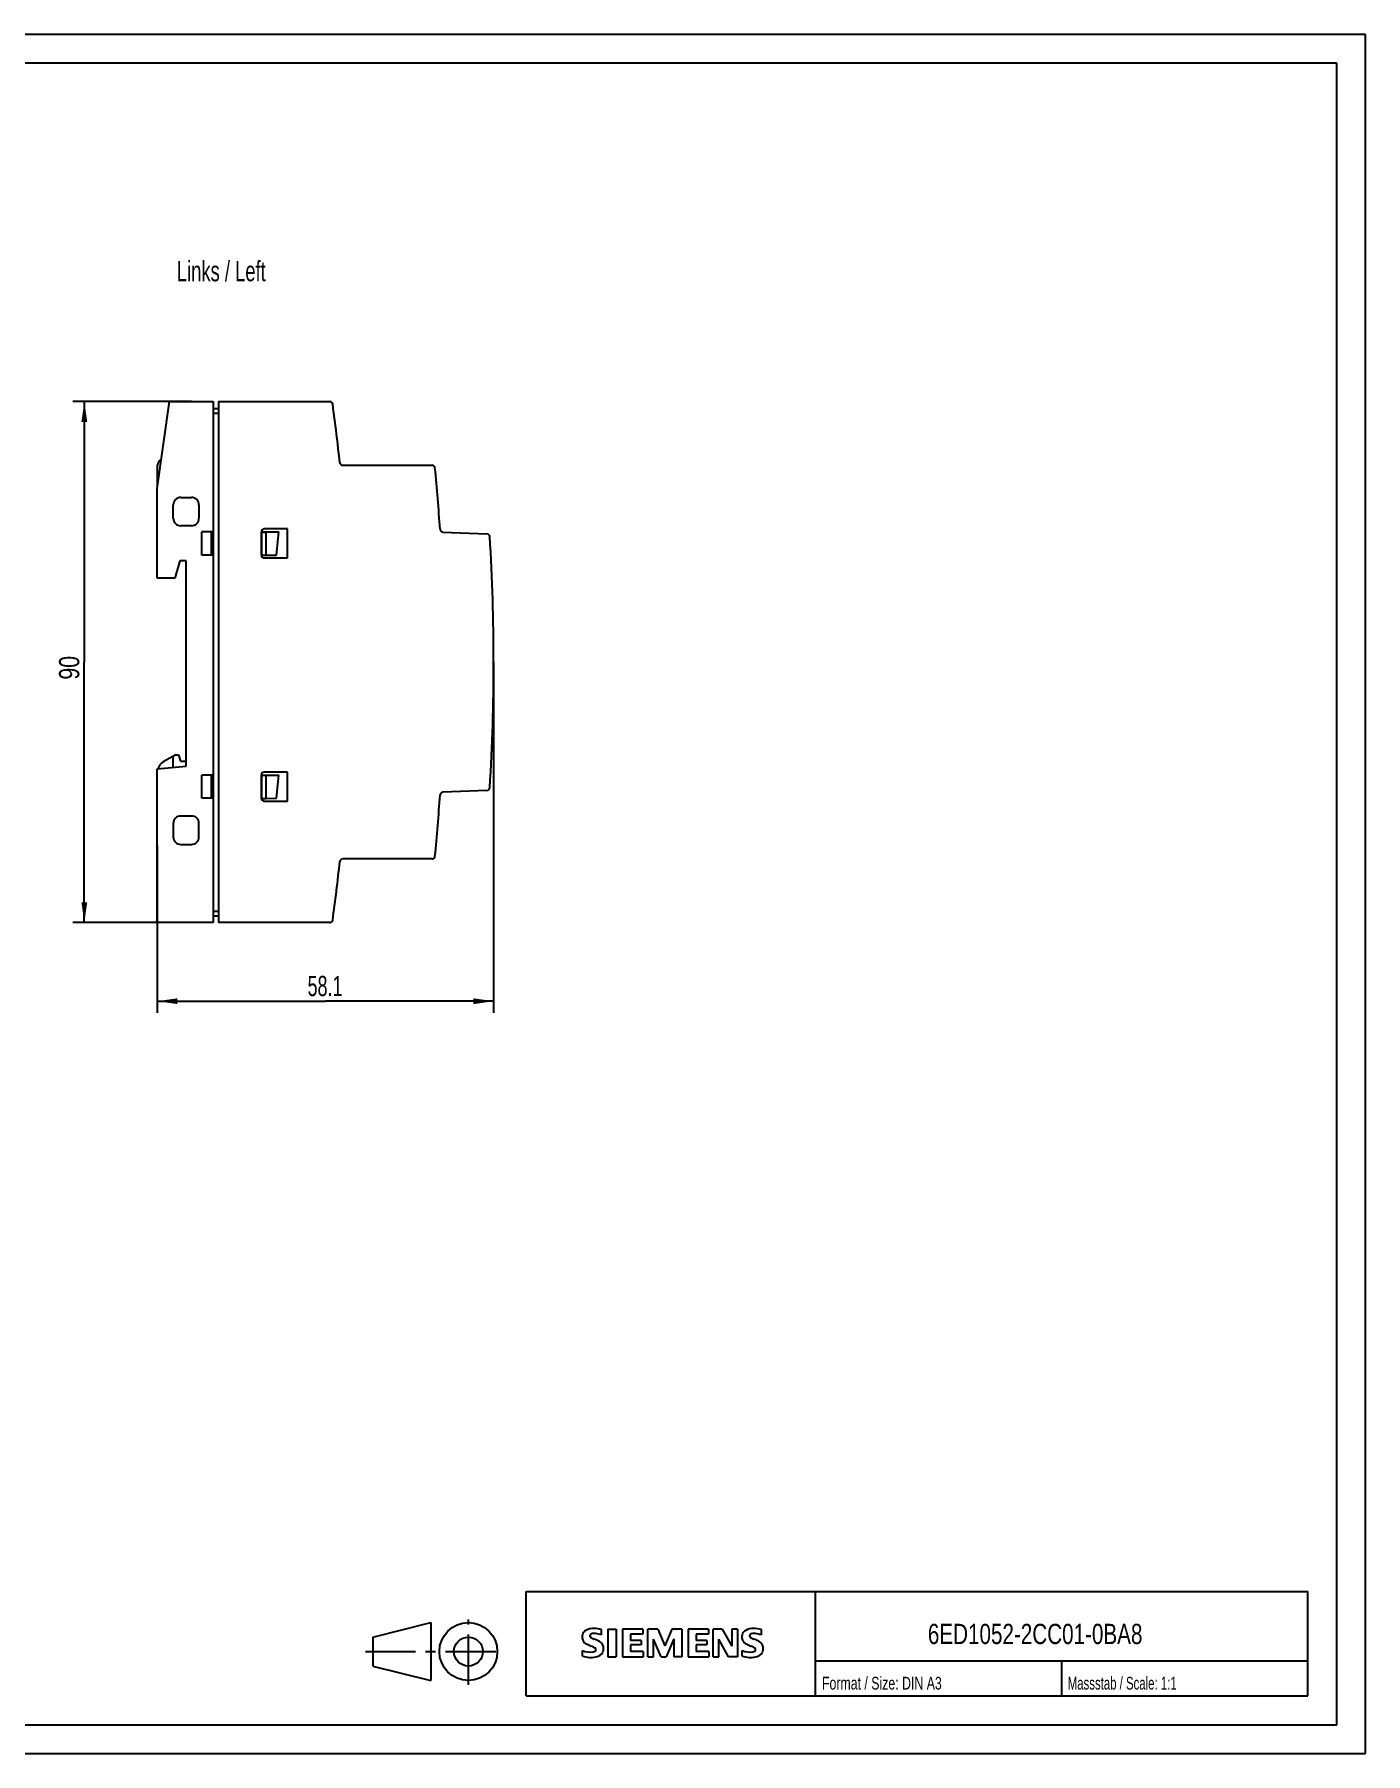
# Model space of a CAD drawing. Extents: x 0 to 420, y 0 to 297.
# Drawn here: x 190 to 420, y 0 to 297 of the extents above; entities that cross this region are included whole.
import ezdxf

# ---------------------------------------------------------------- set-up
doc = ezdxf.new("R2010")
doc.units = 0
doc.header["$LTSCALE"] = 23.1
doc.linetypes.add('CENTER', pattern=[0.6, 0.375, -0.075, 0.075, -0.075])
for name, color, linetype in [('11000_LEFT', 7, 'CONTINUOUS'), ('11100_DIM_LEFT', 7, 'CONTINUOUS'), ('11300_LEFT_GERMAN_ENGLISH', 7, 'CONTINUOUS'), ('90000_FRAME', 7, 'CONTINUOUS'), ('91000_TIP', 7, 'CONTINUOUS')]:
    doc.layers.add(name, color=color, linetype=linetype)
doc.styles.get("Standard").update_dxf_attribs({"font": 'txt', "width": 0.8})
doc.dimstyles.new('DIMSTYLE_1', dxfattribs={"dimtxt": 3.5, "dimasz": 3.5, "dimexe": 0.18, "dimexo": 0.0625, "dimgap": 0.09, "dimtad": 1, "dimtxsty": 'STANDARD', "dimcen": 0.09, "dimazin": 3, "dimtp": 0.05, "dimtm": 0.05, "dimtfac": 1, "dimtofl": 0, "dimtmove": 0, "dimatfit": 3, "dimtolj": 1})
doc.dimstyles.new('DIMSTYLE_2', dxfattribs={"dimtxt": 3.5, "dimasz": 3.5, "dimexe": 0.18, "dimexo": 0.0625, "dimgap": 0.09, "dimtad": 1, "dimdec": 1, "dimtxsty": 'STANDARD', "dimcen": 0.09, "dimazin": 3, "dimtp": 0.1, "dimtm": 0.1, "dimtfac": 1, "dimtdec": 1, "dimtofl": 0, "dimtmove": 0, "dimatfit": 3, "dimtolj": 1})

# ---------------------------------------------------------------- blocks, each defined once
blk = doc.blocks.new('*D1')
at = {"layer": '11100_DIM_LEFT', "linetype": 'CONTINUOUS'}
for p, q in [((217.157167, 233.555533), (196.67196, 233.555533)), ((198.67196, 233.555533), (198.67196, 188.555533)), ((198.67196, 143.555533), (198.67196, 188.555533)), ((216.102111, 143.555533), (196.67196, 143.555533))]:
    blk.add_line(p, q, dxfattribs=at)
for points in [[(199.17196, 230.055533), (198.67196, 233.555533), (198.17196, 230.055533)], [(198.17196, 147.055533), (198.67196, 143.555533), (199.17196, 147.055533)]]:
    blk.add_solid(points, dxfattribs=at)
at = {"layer": '11100_DIM_LEFT', "linetype": 'CONTINUOUS', "width": 0.785714}
blk.add_text('90', height=3.5, rotation=90, dxfattribs=at).set_placement((197.79696, 185.535665))
blk = doc.blocks.new('*D2')
at = {"layer": '11100_DIM_LEFT', "linetype": 'CONTINUOUS'}
for p, q in [((269.38, 188.56), (269.38, 127.98)), ((211.25, 156.84), (211.25, 127.98)), ((211.25, 129.98), (240.31, 129.98)), ((269.38, 129.98), (240.31, 129.98))]:
    blk.add_line(p, q, dxfattribs=at)
for points in [[(214.75, 130.48), (211.25, 129.98), (214.75, 129.48)], [(265.88, 129.48), (269.38, 129.98), (265.88, 130.48)]]:
    blk.add_solid(points, dxfattribs=at)
at = {"layer": '11100_DIM_LEFT', "linetype": 'CONTINUOUS', "width": 0.660714}
blk.add_text('58.1', height=3.5, dxfattribs=at).set_placement((237.24, 130.86))

msp = doc.modelspace()

# ---------------------------------------------------------------- linework, layer by layer
at = {"layer": '11000_LEFT', "color": 7, "linetype": 'CONTINUOUS'}
for p, q in [((211.253, 218.556), (213.361, 233.556)), ((213.361, 233.556), (220.953, 233.556)), ((220.953, 233.556), (220.953, 143.556)), ((220.953, 232.356), (221.853, 232.356)), ((221.853, 233.556), (221.853, 143.556)), ((221.853, 233.556), (241.075, 233.556)), ((220.953, 231.556), (221.853, 231.556)), ((211.303, 218.911), (211.303, 222.556)), ((243.303, 222.556), (258.748, 222.556)), ((211.253, 203.056), (211.253, 218.556)), ((215.328, 217.006), (217.178, 217.006)), ((214.028, 213.406), (214.028, 215.706)), ((218.478, 215.706), (218.478, 213.406)), ((217.178, 212.106), (215.328, 212.106)), ((218.953, 207.056), (218.953, 211.056)), ((220.953, 211.056), (218.953, 211.056)), ((220.564, 211.056), (220.564, 207.056)), ((229.253, 211.056), (229.253, 207.056)), ((229.302, 207.013), (229.303, 211.009)), ((229.303, 211.053), (229.303, 211.009)), ((229.303, 211.053), (232.257, 211.052)), ((229.303, 211.009), (230.103, 211.009)), ((233.753, 211.556), (229.753, 211.556)), ((230.102, 207.013), (230.103, 211.009)), ((230.103, 211.009), (232.257, 211.052)), ((231.88, 207.048), (232.257, 211.052)), ((233.753, 206.556), (233.753, 211.556)), ((260.6, 211.036), (268.228, 210.703)), ((215.174, 206.056), (214.314, 203.056)), ((216.256, 206.056), (215.174, 206.056)), ((216.256, 170.556), (216.256, 206.056)), ((220.953, 207.056), (218.953, 207.056)), ((229.302, 207.013), (230.102, 207.013)), ((229.753, 206.556), (233.753, 206.556)), ((230.102, 207.013), (231.88, 207.048)), ((214.314, 203.056), (211.253, 203.056)), ((214.461, 172.556), (212.303, 171.31)), ((214.006, 170.359), (214.006, 172.293)), ((214.461, 172.556), (214.961, 172.556)), ((214.961, 172.556), (215.256, 171.456)), ((211.253, 170.118), (216.256, 170.556)), ((211.253, 143.556), (211.253, 170.118)), ((215.256, 171.456), (216.256, 171.456)), ((233.753, 169.556), (229.753, 169.556)), ((233.753, 164.556), (233.753, 169.556)), ((218.953, 165.056), (218.953, 169.056)), ((220.953, 169.056), (218.953, 169.056)), ((220.564, 169.056), (220.564, 165.056)), ((229.253, 169.056), (229.253, 165.056)), ((229.302, 165.013), (229.303, 169.009)), ((229.303, 169.053), (229.303, 169.009)), ((229.303, 169.053), (232.257, 169.052)), ((229.303, 169.009), (230.103, 169.009)), ((230.102, 165.013), (230.103, 169.009)), ((230.103, 169.009), (232.257, 169.052)), ((231.88, 165.048), (232.257, 169.052)), ((268.228, 166.408), (260.6, 166.075)), ((220.953, 165.056), (218.953, 165.056)), ((229.302, 165.013), (230.102, 165.013)), ((229.753, 164.556), (233.753, 164.556)), ((230.102, 165.013), (231.88, 165.048)), ((214.028, 160.671), (214.028, 158.371)), ((217.178, 161.971), (215.328, 161.971)), ((218.478, 158.371), (218.478, 160.671)), ((215.328, 157.071), (217.178, 157.071)), ((258.748, 154.556), (243.303, 154.556)), ((220.953, 145.556), (221.853, 145.556)), ((220.953, 143.556), (211.253, 143.556)), ((220.953, 144.756), (221.853, 144.756)), ((241.075, 143.556), (221.853, 143.556))]:
    msp.add_line(p, q, dxfattribs=at)
for centre, radius, start, end in [((241.075, 233.056), 0.5, 7.85767, 90), ((-81.369, 188.556), 326, 6.06555, 7.85767), ((212.303, 222.556), 1, 110.88846, 180), ((243.303, 223.056), 0.5, 186.06555, 270), ((258.748, 222.056), 0.5, 5.62545, 90), ((-81.356, 188.556), 342.25, 3.84433, 5.62545), ((215.328, 215.706), 1.3, 90, 180), ((217.178, 215.706), 1.3, 0, 90), ((215.328, 213.406), 1.3, 180, 270), ((217.178, 213.406), 1.3, 270, 360), ((229.753, 211.056), 0.5, 90, 180), ((260.622, 211.536), 0.5, 183.84433, 267.5), ((268.206, 210.203), 0.5, 3.54354, 87.5), ((-81.374, 188.556), 350.75, 356.45646, 3.54354), ((229.753, 207.056), 0.5, 180, 270), ((213.303, 169.578), 2, 120, 163.98843), ((229.753, 169.056), 0.5, 90, 180), ((268.206, 166.908), 0.5, 272.5, 356.45646), ((229.753, 165.056), 0.5, 180, 270), ((-81.356, 188.556), 342.25, 354.37456, 356.15567), ((260.622, 165.576), 0.5, 92.5, 176.15567), ((215.328, 160.671), 1.3, 90, 180), ((217.178, 160.671), 1.3, 0, 90), ((215.328, 158.371), 1.3, 180, 270), ((217.178, 158.371), 1.3, 270, 360), ((243.303, 154.056), 0.5, 90, 173.93445), ((258.748, 155.056), 0.5, 270, 354.37456), ((-81.369, 188.556), 326, 352.14233, 353.93445), ((241.075, 144.056), 0.5, 270, 352.14233)]:
    msp.add_arc(centre, radius, start, end, dxfattribs=at)
at = {"layer": '90000_FRAME', "color": 7, "linetype": 'CONTINUOUS'}
for p, q in [((420, 297), (0, 297)), ((420, 0), (420, 297)), ((415, 292), (5, 292)), ((415, 5), (415, 292)), ((275, 28), (410, 28)), ((275, 10), (275, 28)), ((325, 10), (325, 28)), ((410, 10), (410, 28)), ((284.895, 20.916), (285.169, 21.19)), ((288.03, 20.499), (288.03, 21.449)), ((289.124, 21.497), (290.55, 21.497)), ((289.124, 21.497), (289.124, 16.744)), ((290.55, 21.497), (290.55, 16.744)), ((295.16, 21.497), (291.643, 21.497)), ((291.643, 21.497), (291.643, 16.744)), ((295.16, 21.497), (295.16, 20.618)), ((297.727, 21.497), (296.016, 21.497)), ((296.016, 16.744), (296.016, 21.497)), ((297.727, 21.497), (298.963, 18.597)), ((300.151, 21.497), (298.963, 18.597)), ((301.862, 21.497), (300.151, 21.497)), ((301.862, 21.497), (301.862, 16.744)), ((306.473, 21.497), (302.956, 21.497)), ((302.956, 21.497), (302.956, 16.744)), ((306.473, 21.497), (306.473, 20.618)), ((308.85, 21.497), (307.305, 21.497)), ((307.305, 16.744), (307.305, 21.497)), ((308.85, 21.497), (310.537, 18.55)), ((311.488, 21.497), (310.537, 21.497)), ((310.537, 21.497), (310.537, 18.55)), ((311.488, 21.497), (311.488, 16.744)), ((315.623, 20.499), (315.623, 21.449)), ((295.16, 20.618), (293.021, 20.618)), ((293.021, 20.618), (293.021, 19.548)), ((294.875, 19.548), (293.021, 19.548)), ((294.875, 18.764), (293.021, 18.764)), ((293.021, 18.764), (293.021, 17.647)), ((294.875, 19.548), (294.875, 18.764)), ((298.297, 16.696), (296.966, 19.786)), ((296.966, 16.744), (296.966, 19.786)), ((300.484, 19.833), (299.153, 16.696)), ((300.484, 19.833), (300.484, 16.744)), ((306.473, 20.618), (304.334, 20.618)), ((304.334, 20.618), (304.334, 19.548)), ((306.188, 19.548), (304.334, 19.548)), ((306.188, 18.764), (304.334, 18.764)), ((304.334, 18.764), (304.334, 17.647)), ((306.188, 19.548), (306.188, 18.764)), ((309.967, 16.744), (308.255, 19.786)), ((308.255, 16.744), (308.255, 19.786)), ((284.703, 16.839), (284.703, 17.789)), ((289.124, 16.744), (290.55, 16.744)), ((291.643, 16.744), (295.208, 16.744)), ((295.208, 17.647), (293.021, 17.647)), ((295.208, 17.647), (295.208, 16.744)), ((296.016, 16.744), (296.966, 16.744)), ((298.297, 16.696), (299.153, 16.696)), ((301.862, 16.744), (300.484, 16.744)), ((302.956, 16.744), (306.52, 16.744)), ((306.52, 17.647), (304.334, 17.647)), ((306.52, 17.647), (306.52, 16.744)), ((307.305, 16.744), (308.255, 16.744)), ((311.488, 16.744), (309.967, 16.744)), ((312.296, 16.839), (312.296, 17.789)), ((325, 16), (410, 16)), ((367.5, 10), (367.5, 16)), ((275, 10), (410, 10)), ((5, 5), (415, 5)), ((0, 0), (420, 0))]:
    msp.add_line(p, q, dxfattribs=at)
for centre, radius, start, end in [((285.795, 20.25), 1.12, 142.81392, 167.1523), ((286.14, 19.943), 1.581, 121.2141, 141.52548), ((286.52, 19.254), 2.367, 86.2218, 120.42726), ((286.251, 12.558), 9.068, 78.68271, 87.31476), ((313.387, 20.25), 1.12, 142.81392, 167.1523), ((313.733, 19.943), 1.581, 121.2141, 141.52548), ((314.112, 19.254), 2.367, 86.2218, 120.42726), ((313.844, 12.558), 9.068, 78.68271, 87.31476), ((285.963, 20.142), 1.309, 164.19749, 195.80251), ((285.9, 20.102), 1.239, 194.79522, 225.71766), ((286.504, 20.808), 2.166, 227.31193, 242.70403), ((290.359, 28.342), 10.629, 242.86201, 247.1042), ((286.307, 20.368), 0.303, 154.44004, 221.82017), ((286.386, 20.289), 0.41, 102.82878, 149.22596), ((286.717, 20.754), 0.866, 222.77604, 239.03624), ((279.564, 2.549), 17.332, 65.34147, 67.39978), ((287.619, 22.35), 2.699, 240.0482, 251.37797), ((286.803, 18.546), 2.202, 84.04001, 103.34277), ((284.21, 13.424), 6.859, 59.90203, 68.20365), ((286.692, 17.976), 0.34, 305.50322, 72.46529), ((286.463, 16.129), 4.642, 70.26259, 82.95242), ((286.886, 18.062), 1.505, 25.95629, 59.48348), ((286.958, 18.14), 1.406, 335.3868, 24.39151), ((313.555, 20.142), 1.309, 164.19749, 195.80251), ((313.493, 20.102), 1.239, 194.79522, 225.71766), ((314.097, 20.808), 2.166, 227.31193, 242.70403), ((317.952, 28.342), 10.629, 242.86201, 247.1042), ((313.9, 20.368), 0.303, 154.44004, 221.82017), ((313.979, 20.289), 0.41, 102.82878, 149.22596), ((314.31, 20.754), 0.866, 222.77604, 239.03624), ((307.156, 2.549), 17.332, 65.34147, 67.39978), ((315.212, 22.35), 2.699, 240.0482, 251.37797), ((314.396, 18.546), 2.202, 84.04001, 103.34277), ((311.803, 13.424), 6.859, 59.90203, 68.20365), ((314.285, 17.976), 0.34, 305.50322, 72.46529), ((314.055, 16.129), 4.642, 70.26259, 82.95242), ((314.479, 18.062), 1.505, 25.95629, 59.48348), ((314.551, 18.14), 1.406, 335.3868, 24.39151), ((285.948, 20.801), 3.259, 247.53002, 280.75795), ((286.126, 21.378), 4.757, 252.59392, 280.98166), ((286.408, 18.701), 1.112, 277.71, 295.68849), ((286.581, 18.76), 2.101, 282.40584, 311.86444), ((286.954, 18.193), 1.433, 315.89046, 333.52293), ((313.541, 20.801), 3.259, 247.53002, 280.75795), ((313.719, 21.378), 4.757, 252.59392, 280.98166), ((314, 18.701), 1.112, 277.71, 295.68849), ((314.174, 18.76), 2.101, 282.40584, 311.86444), ((314.546, 18.193), 1.433, 315.89046, 333.52293)]:
    msp.add_arc(centre, radius, start, end, dxfattribs=at)
at = {"layer": '91000_TIP', "color": 7, "linetype": 'CONTINUOUS'}
for p, q in [((248.508, 20.129), (258.508, 22.629)), ((258.508, 22.629), (258.508, 12.629)), ((248.508, 20.129), (248.508, 15.129)), ((248.508, 15.129), (258.508, 12.629))]:
    msp.add_line(p, q, dxfattribs=at)
at = {"layer": '91000_TIP', "color": 7, "linetype": 'CENTER'}
for p, q in [((265.008, 11.907), (265.008, 23.191)), ((247.229, 17.629), (270.831, 17.629))]:
    msp.add_line(p, q, dxfattribs=at)
at = {"layer": '91000_TIP', "color": 7, "linetype": 'CONTINUOUS'}
for radius in [5, 2.5]:
    msp.add_circle((265.008, 17.629), radius, dxfattribs=at)

# ---------------------------------------------------------------- texts
at = {"layer": '11300_LEFT_GERMAN_ENGLISH', "color": 7, "linetype": 'CONTINUOUS', "width": 0.678571}
msp.add_text('Links / Left', height=3.5, dxfattribs=at).set_placement((214.654, 254.352))
at = {"layer": '90000_FRAME', "color": 7, "linetype": 'CONTINUOUS'}
for s, height, width, p in [('6ED1052-2CC01-0BA8', 3.5, 0.761905, (344.382, 18.925)), ('Format / Size: DIN A3', 2.2, 0.723356, (326.092, 11.067)), ('Massstab / Scale: 1:1', 2.2, 0.668934, (368.545, 11.067))]:
    msp.add_text(s, height=height, dxfattribs=dict(at, width=width)).set_placement(p)

# ---------------------------------------------------------------- dimensions: what is measured, and where the dimension line sits
at = {"layer": '11100_DIM_LEFT', "linetype": 'CONTINUOUS'}
dim = msp.add_linear_dim(base=(198.672, 143.556), p1=(217.157, 233.556), p2=(216.102, 143.556), angle=270, text='90', dimstyle='DIMSTYLE_1', dxfattribs=at)
dim.commit()
dim.dimension.update_dxf_attribs({"geometry": '*D1', "text_midpoint": (196.047, 188.286), "dimtype": 160})
dim = msp.add_linear_dim(base=(269.376, 129.984), p1=(211.253, 156.837), p2=(269.376, 188.556), dimstyle='DIMSTYLE_2', dxfattribs=at)
dim.commit()
dim.dimension.update_dxf_attribs({"geometry": '*D2', "text_midpoint": (241.867, 132.609), "dimtype": 160})

doc.saveas('drawing.dxf')
